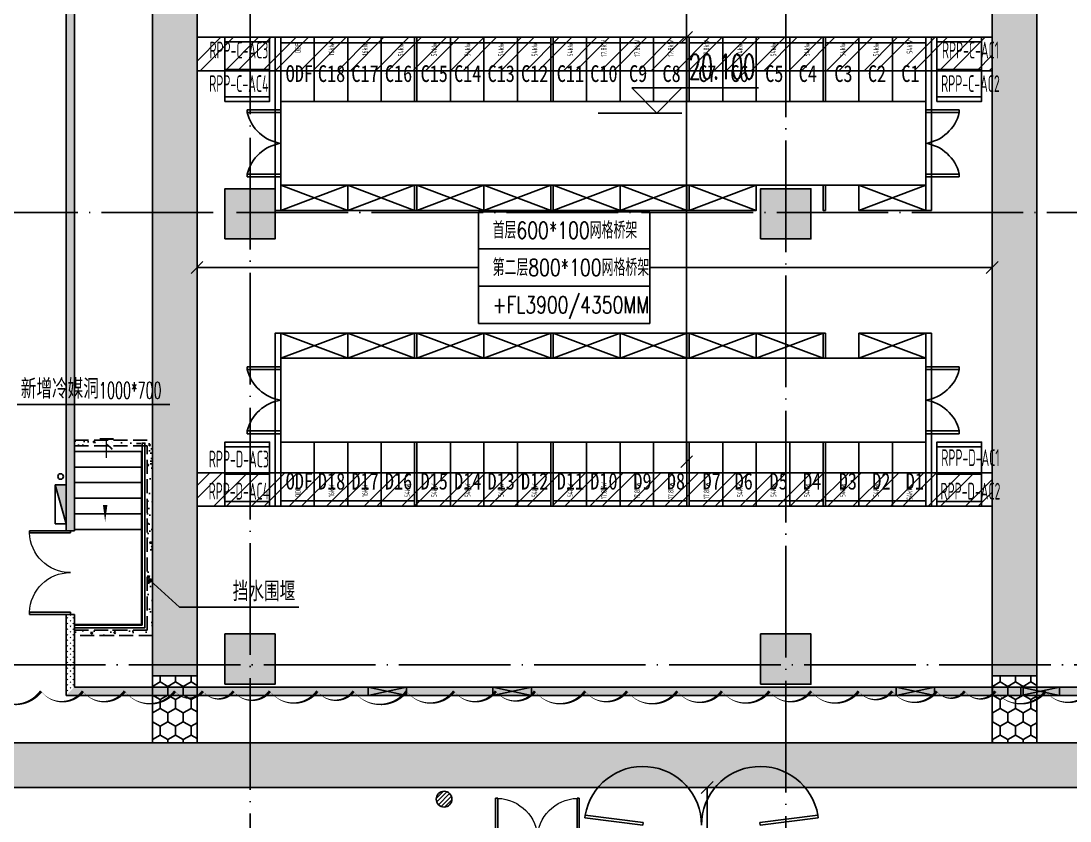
# Model space of a CAD drawing. Extents: x -18502 to 259858, y -468734 to 127958.
# Drawn here: x 5495 to 24294, y -274813 to -260484 of the extents above; entities that cross this region are included whole.
import ezdxf
from ezdxf.enums import TextEntityAlignment as Align

# ---------------------------------------------------------------- set-up
doc = ezdxf.new("R2010")
doc.units = 0
doc.header["$LTSCALE"] = 1000
doc.linetypes.add('参照-弱电底图$0$DASH', pattern=[0.35, 0.25, -0.1])
doc.linetypes.add('参照-弱电底图$0$DOTE', pattern=[2.42, 2, -0.2, 0.02, -0.2])
doc.layers.get('0').update_dxf_attribs({"linetype": 'CONTINUOUS'})
for name, color, linetype in [('0桥架标注-液冷', 21, 'CONTINUOUS'), ('0桥架标注-液冷主干', 2, 'CONTINUOUS'), ('0桥架标注-走廊', 1, 'CONTINUOUS'), ('参照-弱电底图$0$0-BAS', 3, 'CONTINUOUS'), ('参照-弱电底图$0$00-新增电气设备', 6, 'CONTINUOUS'), ('参照-弱电底图$0$00-电源设备', 3, 'CONTINUOUS'), ('参照-弱电底图$0$COLUMN', 2, 'CONTINUOUS'), ('参照-弱电底图$0$DIM_ELEV', 3, 'CONTINUOUS'), ('参照-弱电底图$0$DIM_LEAD', 3, 'CONTINUOUS'), ('参照-弱电底图$0$DIM_SYMB', 3, 'CONTINUOUS'), ('参照-弱电底图$0$DOTE', 14, '参照-弱电底图$0$DOTE'), ('参照-弱电底图$0$EQUIP_地漏', 7, 'CONTINUOUS'), ('参照-弱电底图$0$EQUIP_消火栓', 7, 'CONTINUOUS'), ('参照-弱电底图$0$PUB_HATCH', 8, 'CONTINUOUS'), ('参照-弱电底图$0$PUB_TEXT', 7, 'CONTINUOUS'), ('参照-弱电底图$0$VPIPE-消防', 1, 'CONTINUOUS'), ('参照-弱电底图$0$WALL-MOVE', 4, 'CONTINUOUS'), ('参照-弱电底图$0$修改建议', 1, 'CONTINUOUS'), ('参照-弱电底图$0$图层1-地面平台', 33, 'CONTINUOUS'), ('参照-弱电底图$0$图层1-屋面排水线', 150, 'CONTINUOUS'), ('参照-弱电底图$0$图层1-防火门', 6, 'CONTINUOUS'), ('参照-弱电底图$0$电源--设备文字', 7, 'CONTINUOUS'), ('参照-弱电底图$0$磐龙-图', 7, 'CONTINUOUS'), ('参照-生产网桥架$0$T通信桥架-主', 5, 'CONTINUOUS'), ('参照-生产网桥架$0$T通信桥架-列', 4, 'CONTINUOUS')]:
    doc.layers.add(name, color=color, linetype=linetype)
doc.layers.add('TEL_MODI', color=6, linetype='CONTINUOUS', plot=False)
doc.styles.add('STDTEXT', font='romans2.shx', dxfattribs={"bigfont": 'hzdf2.shx'})
doc.styles.add('参照-弱电底图$0$-黑体', font='simhei.ttf', dxfattribs={"width": 0.8})
doc.styles.add('参照-弱电底图$0$_TCH_DIM', font='SIMPLEX', dxfattribs={"width": 0.8, "bigfont": 'HZTXT.shx'})
doc.styles.add('参照-弱电底图$0$FAB-POWER-PLAN FLOOR2$0$HZDF2', font='gbenor.shx', dxfattribs={"width": 0.7, "bigfont": 'AllInOneBig.shx'})
doc.styles.add('参照-弱电底图$0$HZDX', font='gbenor.shx', dxfattribs={"width": 0.7, "bigfont": 'gbcbig.shx'})
pattern_1 = [(0, (0, 0), (317.5, 317.5), [317.5, -317.5]), (0, (0, 119.06), (317.5, 317.5), [317.5, -317.5]), (0, (0, 238.12), (317.5, 317.5), [317.5, -317.5]), (90, (39.7, 277.8), (-317.5, 317.5), [317.5, -317.5]), (90, (158.75, 277.8), (-317.5, 317.5), [317.5, -317.5]), (90, (277.8, 277.8), (-317.5, 317.5), [317.5, -317.5])]
pattern_2 = [(45, (1095025.52, 201318.12), (-50.0000013, 50.0000013), [16, -54.71068]), (135, (1095136.83, 201318.12), (-50.0000013, -50.0000013), [16, -54.71068])]

# ---------------------------------------------------------------- blocks, each defined once
blk = doc.blocks.new('IT CT3')
for p, q in [((-1534, 0), (1534, 0)), ((-1534, 0), (-1534, -2000)), ((1534, 0), (1534, -2000)), ((-1534, -667), (1534, -667)), ((-1534, -1333), (1534, -1333)), ((-1534, -2000), (1534, -2000))]:
    blk.add_line(p, q)
at = {"color": 7, "style": 'STDTEXT', "width": 0.75}
for tag, p in [('首层400*100网格桥架', (-1284, -333)), ('第二层600*100光纤槽道', (-1284, -1000)), ('+FL3200/3600MM', (-1284, -1667))]:
    blk.add_attdef(tag, text='', height=300, dxfattribs=at).set_placement(p, align=Align.MIDDLE_LEFT)
blk = doc.blocks.new('参照-弱电底图$0$$TwtSys$00000434')
at = {"color": 0}
for p, q in [((-0.5, 0.5), (-0.5, -0.5)), ((-0.5, -0.5), (0.5, 0.5)), ((0.5, 0.5), (-0.5, 0.5)), ((0.5, -0.5), (0.5, 0.5)), ((-0.5, -0.5), (0.5, -0.5))]:
    blk.add_line(p, q, dxfattribs=at)
blk.add_solid([(0.5, -0.5), (0.5, 0.5), (-0.5, -0.5)], dxfattribs=at)
blk = doc.blocks.new('参照-弱电底图$0$$TwtSys$00000141')
at = {"color": 0}
for p, q in [((-94, 8), (-10, 92)), ((-94, 8), (-10, 92)), ((-87, -35), (35, 87)), ((-87, -35), (35, 87)), ((-66, -66), (66, 66)), ((-66, -66), (66, 66)), ((-32, -87), (88, 33)), ((-32, -87), (88, 33)), ((11, -92), (92, -11)), ((11, -92), (92, -11))]:
    blk.add_line(p, q, dxfattribs=at)
blk.add_circle((0, 0), 94, dxfattribs=at)
blk.add_circle((0, 0), 94, dxfattribs=at)
blk = doc.blocks.new('参照-弱电底图$0$_FZH')
at = {"color": 0}
blk.add_lwpolyline([(-0.5, -0.5), (0.5, -0.5), (0.5, 0.5), (-0.5, 0.5)], close=True, dxfattribs=at)
at = {"layer": '参照-弱电底图$0$PUB_HATCH', "color": 0}
blk.add_solid([(-0.5, -0.5), (0.5, -0.5), (-0.5, 0.5), (0.5, 0.5)], dxfattribs=at)
blk = doc.blocks.new('参照-弱电底图$0$$DorLib2D$00000002')
at = {"color": 0}
for p, q in [((-0.5, 0), (-0.5, 0.4875)), ((-0.475, 0.4875), (-0.5, 0.4875)), ((-0.475, 0), (-0.475, 0.4875)), ((0.475, 0), (0.475, 0.4875)), ((0.475, 0.4875), (0.5, 0.4875)), ((0.5, 0), (0.5, 0.4875)), ((-0.5, 0), (-0.475, 0)), ((0.5, 0), (0.475, 0))]:
    blk.add_line(p, q, dxfattribs=at)
at = {"color": 0, "lineweight": 13}
for centre, start, end in [((-0.4875, 0), 0, 88.53072), ((0.4875, 0), 91.46928, 180)]:
    blk.add_arc(centre, 0.4875, start, end, dxfattribs=at)
blk = doc.blocks.new('参照-弱电底图$0$$DorLib2D$00000021')
at = {"color": 0}
for p, q in [((-0.993, 0.2034), (-0.9962, 0.1813)), ((-0.9962, 0.1813), (-0.5, 0.12)), ((-0.4973, 0.1422), (-0.993, 0.2034)), ((0.4973, 0.1422), (0.993, 0.2034)), ((0.9962, 0.1813), (0.5, 0.12)), ((0.993, 0.2034), (0.9962, 0.1813)), ((-0.5, 0.12), (-0.4973, 0.1422)), ((0.5, 0.12), (0.4973, 0.1422))]:
    blk.add_line(p, q, dxfattribs=at)
blk.add_lwpolyline([(0.9962, 0.1813), (0.9935, 0.2034), (0.993, 0.2034)], dxfattribs=at)
for centre, start, end in [((-0.5, 0.12), 0, 170.39976), ((0.5, 0.12), 9.60024, 180)]:
    blk.add_arc(centre, 0.5, start, end, dxfattribs=at)
blk = doc.blocks.new('参照-弱电底图$0$A$Cf113edb1')
at = {"color": 4}
for points in [[(50, 600), (50, 0), (100, 0), (100, 600)], [(1250, 600), (1250, 0), (1200, 0), (1200, 600)]]:
    blk.add_lwpolyline(points, close=True, dxfattribs=at)
for centre, start, end in [((-75, -113), 8.8279, 76.1929), ((1375, -113), 103.8071, 171.1721)]:
    blk.add_arc(centre, 734, start, end, dxfattribs=at)
blk = doc.blocks.new('参照-弱电底图$0$zw$A2B6')
at = {"color": 6}
for p, q in [((0, 1065), (800, 1065)), ((0, 575), (800, 575)), ((0, 85), (800, 85))]:
    blk.add_line(p, q, dxfattribs=at)
blk.add_lwpolyline([(0, 0), (800, 0), (800, 1150), (0, 1150)], close=True, dxfattribs=at)
blk = doc.blocks.new('参照-弱电底图$0$20250919.163139011710882')
at = {"color": 4}
for p, q in [((1420, 8300), (2020, 8300)), ((1420, 100), (2020, 100))]:
    blk.add_line(p, q, dxfattribs=at)
at = {"color": 3}
for p, q in [((2020, 8300), (2620, 8300)), ((2620, 8300), (3220, 8300)), ((6900, 8300), (7500, 8300)), ((7500, 8300), (8100, 8300)), ((8100, 8300), (8700, 8300)), ((8740, 8300), (9340, 8300)), ((2020, 100), (2620, 100)), ((2620, 100), (3220, 100)), ((6900, 100), (7500, 100)), ((7500, 100), (8100, 100)), ((8100, 100), (8700, 100)), ((8740, 100), (9340, 100))]:
    blk.add_line(p, q, dxfattribs=at)
at = {"color": 6}
for p, q in [((3220, 8300), (3820, 8300)), ((3860, 8300), (4460, 8300)), ((4460, 8300), (5060, 8300)), ((5060, 8300), (5660, 8300)), ((5660, 8300), (6260, 8300)), ((6300, 8300), (6900, 8300)), ((9340, 8300), (9940, 8300)), ((9940, 8300), (10540, 8300)), ((10540, 8300), (11140, 8300)), ((11180, 8300), (11780, 8300)), ((11780, 8300), (12380, 8300)), ((12380, 8300), (12980, 8300)), ((3220, 100), (3820, 100)), ((3860, 100), (4460, 100)), ((4460, 100), (5060, 100)), ((5060, 100), (5660, 100)), ((5660, 100), (6260, 100)), ((6300, 100), (6900, 100)), ((9340, 100), (9940, 100)), ((9940, 100), (10540, 100)), ((10540, 100), (11140, 100)), ((11180, 100), (11780, 100)), ((11780, 100), (12380, 100)), ((12380, 100), (12980, 100))]:
    blk.add_line(p, q, dxfattribs=at)
for points in [[(1420, 5300), (1420, 8400), (1320, 8400), (1320, 5300)], [(12980, 5300), (12980, 8400), (13080, 8400), (13080, 5300)], [(1420, 3100), (1420, 0), (1320, 0), (1320, 3100)], [(12980, 3100), (12980, 0), (13080, 0), (13080, 3100)]]:
    blk.add_lwpolyline(points, close=True)
at = {"color": 4}
for points in [[(1420, 8400), (1420, 7250), (2020, 7250), (2020, 8400)], [(1420, 5750), (1420, 7250), (12980, 7250), (12980, 5750)], [(1420, 2650), (1420, 1150), (12980, 1150), (12980, 2650)], [(1420, 0), (1420, 1150), (2020, 1150), (2020, 0)]]:
    blk.add_lwpolyline(points, close=True, dxfattribs=at)
at = {"color": 3}
for points in [[(2020, 8400), (2020, 7250), (2620, 7250), (2620, 8400)], [(2620, 8400), (2620, 7250), (3220, 7250), (3220, 8400)], [(6900, 8400), (6900, 7250), (7500, 7250), (7500, 8400)], [(7500, 8400), (7500, 7250), (8100, 7250), (8100, 8400)], [(8100, 8400), (8100, 7250), (8700, 7250), (8700, 8400)], [(8740, 8400), (8740, 7250), (9340, 7250), (9340, 8400)], [(2020, 0), (2020, 1150), (2620, 1150), (2620, 0)], [(2620, 0), (2620, 1150), (3220, 1150), (3220, 0)], [(6900, 0), (6900, 1150), (7500, 1150), (7500, 0)], [(7500, 0), (7500, 1150), (8100, 1150), (8100, 0)], [(8100, 0), (8100, 1150), (8700, 1150), (8700, 0)], [(8740, 0), (8740, 1150), (9340, 1150), (9340, 0)]]:
    blk.add_lwpolyline(points, close=True, dxfattribs=at)
at = {"color": 6}
for points in [[(3220, 8400), (3220, 7250), (3820, 7250), (3820, 8400)], [(3860, 8400), (3860, 7250), (4460, 7250), (4460, 8400)], [(4460, 8400), (4460, 7250), (5060, 7250), (5060, 8400)], [(5060, 8400), (5060, 7250), (5660, 7250), (5660, 8400)], [(5660, 8400), (5660, 7250), (6260, 7250), (6260, 8400)], [(6300, 8400), (6300, 7250), (6900, 7250), (6900, 8400)], [(9340, 8400), (9340, 7250), (9940, 7250), (9940, 8400)], [(9940, 8400), (9940, 7250), (10540, 7250), (10540, 8400)], [(10540, 8400), (10540, 7250), (11140, 7250), (11140, 8400)], [(11180, 8400), (11180, 7250), (11780, 7250), (11780, 8400)], [(11780, 8400), (11780, 7250), (12380, 7250), (12380, 8400)], [(12380, 8400), (12380, 7250), (12980, 7250), (12980, 8400)], [(420, 0), (1220, 0), (1220, 1150), (420, 1150)], [(3220, 0), (3220, 1150), (3820, 1150), (3820, 0)], [(3860, 0), (3860, 1150), (4460, 1150), (4460, 0)], [(4460, 0), (4460, 1150), (5060, 1150), (5060, 0)], [(5060, 0), (5060, 1150), (5660, 1150), (5660, 0)], [(5660, 0), (5660, 1150), (6260, 1150), (6260, 0)], [(6300, 0), (6300, 1150), (6900, 1150), (6900, 0)], [(9340, 0), (9340, 1150), (9940, 1150), (9940, 0)], [(9940, 0), (9940, 1150), (10540, 1150), (10540, 0)], [(10540, 0), (10540, 1150), (11140, 1150), (11140, 0)], [(11180, 0), (11180, 1150), (11780, 1150), (11780, 0)], [(11780, 0), (11780, 1150), (12380, 1150), (12380, 0)], [(12380, 0), (12380, 1150), (12980, 1150), (12980, 0)]]:
    blk.add_lwpolyline(points, close=True, dxfattribs=at)
at = {"layer": '参照-弱电底图$0$0-BAS', "color": 7}
for points in [[(3820, 8400), (3860, 8400), (3860, 7250), (3820, 7250)], [(6260, 8400), (6300, 8400), (6300, 7250), (6260, 7250)], [(8700, 8400), (8740, 8400), (8740, 7250), (8700, 7250)], [(11140, 8400), (11180, 8400), (11180, 7250), (11140, 7250)], [(3820, 5750), (3860, 5750), (3860, 5300), (3820, 5300)], [(6260, 5750), (6300, 5750), (6300, 5300), (6260, 5300)], [(8700, 5750), (8740, 5750), (8740, 5300), (8700, 5300)], [(11140, 5750), (11180, 5750), (11180, 5300), (11140, 5300)], [(3820, 3100), (3860, 3100), (3860, 2650), (3820, 2650)], [(6260, 3100), (6300, 3100), (6300, 2650), (6260, 2650)], [(8700, 3100), (8740, 3100), (8740, 2650), (8700, 2650)], [(11140, 3100), (11180, 3100), (11180, 2650), (11140, 2650)], [(3820, 1150), (3860, 1150), (3860, 0), (3820, 0)], [(6260, 1150), (6300, 1150), (6300, 0), (6260, 0)], [(8700, 1150), (8740, 1150), (8740, 0), (8700, 0)], [(11140, 1150), (11180, 1150), (11180, 0), (11140, 0)]]:
    blk.add_lwpolyline(points, close=True, dxfattribs=at)
at = {"layer": '参照-弱电底图$0$修改建议'}
for points in [[(2620, 5750), (2620, 5300), (1420, 5300), (1420, 5750), (2620, 5750)], [(2620, 5750), (1420, 5300)], [(2620, 5300), (1420, 5750)], [(3820, 5750), (3820, 5300), (2620, 5300), (2620, 5750), (3820, 5750)], [(3820, 5750), (2620, 5300)], [(3820, 5300), (2620, 5750)], [(5060, 5750), (5060, 5300), (3860, 5300), (3860, 5750), (5060, 5750)], [(5060, 5750), (3860, 5300)], [(5060, 5300), (3860, 5750)], [(6260, 5750), (6260, 5300), (5060, 5300), (5060, 5750), (6260, 5750)], [(6260, 5750), (5060, 5300)], [(6260, 5300), (5060, 5750)], [(7500, 5750), (7500, 5300), (6300, 5300), (6300, 5750), (7500, 5750)], [(7500, 5750), (6300, 5300)], [(7500, 5300), (6300, 5750)], [(8700, 5750), (8700, 5300), (7500, 5300), (7500, 5750), (8700, 5750)], [(8700, 5750), (7500, 5300)], [(8700, 5300), (7500, 5750)], [(9940, 5750), (9940, 5300), (8740, 5300), (8740, 5750), (9940, 5750)], [(9940, 5750), (8740, 5300)], [(9940, 5300), (8740, 5750)], [(12980, 5750), (12980, 5300), (11780, 5300), (11780, 5750), (12980, 5750)], [(12980, 5750), (11780, 5300)], [(12980, 5300), (11780, 5750)], [(2620, 3100), (2620, 2650), (1420, 2650), (1420, 3100), (2620, 3100)], [(2620, 3100), (1420, 2650)], [(2620, 2650), (1420, 3100)], [(3820, 3100), (3820, 2650), (2620, 2650), (2620, 3100), (3820, 3100)], [(3820, 3100), (2620, 2650)], [(3820, 2650), (2620, 3100)], [(5060, 3100), (5060, 2650), (3860, 2650), (3860, 3100), (5060, 3100)], [(5060, 3100), (3860, 2650)], [(5060, 2650), (3860, 3100)], [(6260, 3100), (6260, 2650), (5060, 2650), (5060, 3100), (6260, 3100)], [(6260, 3100), (5060, 2650)], [(6260, 2650), (5060, 3100)], [(7500, 3100), (7500, 2650), (6300, 2650), (6300, 3100), (7500, 3100)], [(7500, 3100), (6300, 2650)], [(7500, 2650), (6300, 3100)], [(8700, 3100), (8700, 2650), (7500, 2650), (7500, 3100), (8700, 3100)], [(8700, 3100), (7500, 2650)], [(8700, 2650), (7500, 3100)], [(9940, 3100), (9940, 2650), (8740, 2650), (8740, 3100), (9940, 3100)], [(9940, 3100), (8740, 2650)], [(9940, 2650), (8740, 3100)], [(11140, 3100), (11140, 2650), (9940, 2650), (9940, 3100), (11140, 3100)], [(11140, 3100), (9940, 2650)], [(11140, 2650), (9940, 3100)], [(12980, 3100), (12980, 2650), (11780, 2650), (11780, 3100), (12980, 3100)], [(12980, 3100), (11780, 2650)], [(12980, 2650), (11780, 3100)]]:
    blk.add_lwpolyline(points, dxfattribs=at)
for p, rotation in [((1420, 5850), 90), ((12980, 2550), 270)]:
    blk.add_blockref('参照-弱电底图$0$A$Cf113edb1', p, dxfattribs=dict(rotation=rotation))
at = {"xscale": -1}
for p, rotation in [((12980, 5850), 270), ((1420, 2550), 89.99999999999991)]:
    blk.add_blockref('参照-弱电底图$0$A$Cf113edb1', p, dxfattribs=dict(at, rotation=rotation))
at = {"layer": '参照-弱电底图$0$图层1-屋面排水线'}
for p in [(420, 7250), (13180, 7250), (420, 0), (13180, 0)]:
    blk.add_blockref('参照-弱电底图$0$zw$A2B6', p, dxfattribs=at)
at = {"layer": '参照-弱电底图$0$00-新增电气设备', "color": 0, "style": '参照-弱电底图$0$HZDX', "width": 0.6}
for s, rotation, p in [('RPP-C-AC3', 0, (670, 8020)), ('RPP-C-AC1', 720, (13780, 8020)), ('RPP-C-AC4', 0, (670, 7420)), ('RPP-C-AC2', 720, (13780, 7420)), ('RPP-D-AC3', 0, (670, 695)), ('RPP-D-AC1', 720, (13780, 720)), ('RPP-D-AC4', 0, (670, 120)), ('RPP-D-AC2', 720, (13780, 120))]:
    blk.add_text(s, height=300, rotation=rotation, dxfattribs=at).set_placement(p, align=Align.CENTER)
at = {"layer": '参照-弱电底图$0$PUB_TEXT', "style": '参照-弱电底图$0$-黑体', "width": 0.8}
for s, p in [('ODF', (1509, 7599)), ('C18', (2086, 7599)), ('C17', (2686, 7599)), ('C16', (3286, 7599)), ('C15', (3926, 7599)), ('C14', (4526, 7599)), ('C13', (5126, 7599)), ('C12', (5726, 7599)), ('C11', (6366, 7599)), ('C10', (6966, 7599)), ('C9', (7661, 7599)), ('C8', (8261, 7599)), ('C7', (8901, 7599)), ('C6', (9477, 7599)), ('C5', (10101, 7599)), ('C4', (10701, 7599)), ('C3', (11341, 7599)), ('C2', (11941, 7599)), ('ODF', (1509, 299)), ('D18', (2086, 299)), ('D17', (2686, 299)), ('D16', (3286, 299)), ('D15', (3926, 299)), ('D14', (4526, 299)), ('D13', (5126, 299)), ('D12', (5726, 299)), ('D11', (6366, 299)), ('D10', (6966, 299)), ('D9', (7739, 299)), ('D8', (8339, 299)), ('D7', (8979, 299)), ('D6', (9554, 299)), ('D5', (10179, 299)), ('D4', (10779, 299)), ('D3', (11419, 299)), ('D2', (12019, 299))]:
    blk.add_text(s, height=300, rotation=360, dxfattribs=at).set_placement(p)
at = {"layer": '参照-弱电底图$0$PUB_TEXT', "color": 0, "style": '参照-弱电底图$0$-黑体', "width": 0.8}
for s, p in [('C1', (12541, 7599)), ('D1', (12619, 299))]:
    blk.add_text(s, height=300, rotation=360, dxfattribs=at).set_placement(p)
at = {"layer": '参照-弱电底图$0$电源--设备文字', "color": 3, "style": '参照-弱电底图$0$FAB-POWER-PLAN FLOOR2$0$HZDF2', "width": 0.7}
for s, p in [('17.8kW', (7259, 8050)), ('17.8kW', (7859, 8050)), ('17.8kW', (8459, 8050)), ('17.8kW', (9099, 8050)), ('16kW', (2379, 8072)), ('16kW', (2979, 8072)), ('16kW', (2379, 162)), ('16kW', (2979, 162)), ('17.8kW', (7259, 126)), ('17.8kW', (7859, 126)), ('17.8kW', (8459, 126)), ('17.8kW', (9099, 126))]:
    blk.add_text(s, height=100, rotation=90, dxfattribs=at).set_placement(p)
at = {"layer": '参照-弱电底图$0$电源--设备文字', "color": 6, "style": '参照-弱电底图$0$FAB-POWER-PLAN FLOOR2$0$HZDF2', "width": 0.7}
for p in [(12739, 8105), (3622, 8055), (4219, 8055), (4819, 8055), (5419, 8055), (6019, 8055), (6659, 8055), (9699, 8055), (10299, 8055), (10899, 8055), (11539, 8055), (12139, 8055), (3739, 162), (4219, 162), (4819, 162), (5419, 162), (6019, 162), (6659, 162), (9699, 162), (10299, 162), (10899, 162), (11539, 162), (12139, 162), (12739, 112)]:
    blk.add_text('54kW', height=100, rotation=90, dxfattribs=at).set_placement(p)
at = {"layer": '参照-弱电底图$0$电源--设备文字', "color": 4, "style": '参照-弱电底图$0$FAB-POWER-PLAN FLOOR2$0$HZDF2', "width": 0.7}
for p in [(1779, 8113), (1779, 162)]:
    blk.add_text('ODF', height=100, rotation=90, dxfattribs=at).set_placement(p)

msp = doc.modelspace()

# ---------------------------------------------------------------- hatches: boundary and pattern name
at = {"layer": '参照-弱电底图$0$PUB_HATCH'}
h = msp.add_hatch(dxfattribs=at)
h.set_pattern_fill('石膏板', color=8, scale=20, style=0)
h.set_pattern_definition(pattern_2)
h.paths.add_polyline_path([(6455, -269612.6), (6455, -252962.2), (6305, -252962.2), (6305, -269612.6)])
h = msp.add_hatch(dxfattribs=at)
h.set_pattern_fill('石膏板', color=8, scale=20, style=0)
h.set_pattern_definition(pattern_2)
h.paths.add_polyline_path([(6455, -272412.7), (6455, -271112.6), (6305, -271112.6), (6305, -272562.7)])
h = msp.add_hatch(dxfattribs=at)
h.set_pattern_fill('石膏板', color=8, scale=20, style=0)
h.set_pattern_definition(pattern_2)
h.paths.add_polyline_path([(24991.7, -272462.7), (24950, -272412.7), (6455, -272412.7), (6305, -272562.7), (24950, -272562.7)])
at = {"layer": '参照-弱电底图$0$图层1-屋面排水线'}
h = msp.add_hatch(dxfattribs=at)
h.set_pattern_fill('混凝土', color=8, scale=50, angle=90)
h.set_pattern_definition([(140, (1094938.53, 201303.78), (31.37607, 358.63009), [37.5, -412.5]), (85, (1094938.53, 201303.78), (-376.09607, -69.37567), [30, -330]), (190.4514, (1094941.14, 201333.66), (-344.71977, 289.25469), [31.8701, -350.57106]), (136.1842, (1094838.53, 201303.78), (82.7595, 533.62052), [56.25, -618.75]), (186.6356, (1094845.4, 201348.25), (-487.05894, 467.33135), [47.80514, -525.8565]), (81.1842, (1094838.53, 201303.8), (-487.0593, 467.33097), [45, -495]), (111, (1094863.53, 201353.78), (201.309445, 298.453526), [37.5, -412.5]), (56, (1094863.53, 201353.78), (-362.57502, 121.65767), [30, -330]), (161.4514, (1094880.3, 201378.65), (-161.26525, 420.11131), [31.8701, -350.57106]), (127.5, (1094938.53, 201303.78), (-166.446927, 6.079928), [0, -326, 0, -335, 0, -331.25]), (97.5, (1094938.53, 201303.78), (-197.205856, 131.53477), [0, -191, 0, -318.5, 0, -126.25]), (57.5, (1094938.53, 201192.28), (11.277436, 266.911218), [0, -125, 0, -390, 0, -517.5]), (47.5, (1094938.53, 201142.28), (-50.05249, 291.593085), [0, -162.5, 0, -259, 0, -367.5])])
h.paths.add_polyline_path([(6455, -271392.5), (7755, -271392.5), (7755, -268092.5), (6455, -268092.5), (6455, -267992.5), (7855, -267992.5), (7855, -271492.5), (6455, -271492.5)])
at = {"layer": '参照-生产网桥架$0$T通信桥架-主'}
h = msp.add_hatch(dxfattribs=at)
h.set_pattern_fill('EARTH', color=2, scale=100)
h.set_pattern_definition(pattern_1)
h.paths.add_polyline_path([(7850, -272212.8), (7850, -250575.3), (8650, -250575.3), (8650, -272212.8)])
h = msp.add_hatch(dxfattribs=at)
h.set_pattern_fill('EARTH', color=2, scale=100)
h.set_pattern_definition(pattern_1)
h.paths.add_polyline_path([(22900, -272212.8), (22900, -250575.3), (23700, -250575.3), (23700, -272212.8)])
h = msp.add_hatch(dxfattribs=at)
h.set_pattern_fill('HONEY', color=256, scale=100, angle=-90)
h.set_pattern_definition([(270, (-52224.94, -439802.77), (137.4815, -238.125), [158.75, -317.5]), (30, (-52224.94, -439802.77), (137.48155, 238.12497), [158.75, -317.5]), (330, (-52224.94, -439802.77), (274.96305, -3e-05), [-317.5, 158.75])])
h.paths.add_polyline_path([(8650, -272212.8), (7850, -272212.8), (7850, -273412.8), (8650, -273412.8)])
h = msp.add_hatch(dxfattribs=at)
h.set_pattern_fill('HONEY', color=256, scale=100, angle=-90)
h.set_pattern_definition([(270, (-37174.94, -439802.77), (137.4815, -238.125), [158.75, -317.5]), (30, (-37174.94, -439802.77), (137.48155, 238.12497), [158.75, -317.5]), (330, (-37174.94, -439802.77), (274.96305, -3e-05), [-317.5, 158.75])])
h.paths.add_polyline_path([(23700, -272212.8), (22900, -272212.8), (22900, -273412.8), (23700, -273412.8)])
h = msp.add_hatch(dxfattribs=at)
h.set_pattern_fill('HONEY', color=256, scale=100)
h.set_pattern_definition([(0, (205416.17, -334287.77), (238.125, 137.4815), [158.75, -317.5]), (120, (205416.17, -334287.77), (-238.12497, 137.48155), [158.75, -317.5]), (60, (205416.17, -334287.77), (3e-05, 274.96305), [-317.5, 158.75])])
h.paths.add_polyline_path([(4687.5, -273412.8), (4687.5, -274212.8), (72112.5, -274212.8), (72112.5, -273412.8)])
at = {"layer": '参照-生产网桥架$0$T通信桥架-列'}
h = msp.add_hatch(dxfattribs=at)
h.set_pattern_fill('ANSI32', color=2, scale=100)
h.set_pattern_definition([(45, (119244.2, -255678.93), (-336.7596, 336.7596), []), (45, (119468.7, -255678.93), (-336.7596, 336.7596), [])])
h.paths.add_polyline_path([(8650, -260775.3), (8650, -261375.3), (22900, -261375.3), (22900, -260775.3)])
h = msp.add_hatch(dxfattribs=at)
h.set_pattern_fill('ANSI32', color=2, scale=100)
h.set_pattern_definition([(45, (119244.2, -263278.93), (-336.7596, 336.7596), []), (45, (119468.7, -263278.93), (-336.7596, 336.7596), [])])
h.paths.add_polyline_path([(8650, -268575.3), (8650, -269175.3), (22900, -269175.3), (22900, -268575.3)])

# ---------------------------------------------------------------- linework, layer by layer
at = {"color": 8}
for p, q in [((7655, -268192.5), (6455, -268192.5)), ((7595, -268092.5), (7545, -268092.5)), ((7655, -268472.5), (6455, -268472.5)), ((7655, -268752.5), (6455, -268752.5)), ((7655, -269032.5), (6455, -269032.5)), ((7655, -269312.5), (6455, -269312.5)), ((7655, -269592.5), (6455, -269592.5))]:
    msp.add_line(p, q, dxfattribs=at)
msp.add_lwpolyline([(6455, -271292.5), (7655, -271292.5), (7655, -268192.5)], dxfattribs=at)
at = {"layer": '0桥架标注-液冷'}
for p, q in [((17423, -250237), (17423, -268375.3)), ((17316.9, -260881.4), (17529, -260669.3)), ((17316.9, -268481.4), (17529, -268269.3))]:
    msp.add_line(p, q, dxfattribs=at)
at = {"layer": '0桥架标注-液冷主干'}
for p, q in [((8543.9, -265005.8), (8756.1, -264793.7)), ((22793.9, -265005.8), (23006.1, -264793.7)), ((13695.8, -264899.8), (8650, -264899.8)), ((16764.6, -264899.8), (22900, -264899.8))]:
    msp.add_line(p, q, dxfattribs=at)
at = {"layer": '0桥架标注-走廊'}
for p, q in [((17685.9, -274318.9), (17898, -274106.8)), ((17792, -275325.2), (17792, -274212.8))]:
    msp.add_line(p, q, dxfattribs=at)
at = {"layer": 'TEL_MODI'}
msp.add_lwpolyline([(4906.4, -272488.3, 0, 50, 0.5), (5856.4, -272488.3, 0, 50, 0.5), (6606.4, -272488.3, 0, 50, 0.5), (7356.4, -272488.3, 0, 50, 0.5), (8256.4, -272488.3, 0, 50, 0.5), (8756.4, -272488.3, 0, 50, 0.5), (9306.4, -272488.3, 0, 50, 0.5), (9956.4, -272488.3, 0, 50, 0.5), (10806.4, -272488.3, 0, 50, 0.5), (11456.4, -272488.3, 0, 50, 0.5), (12406.4, -272488.3, 0, 50, 0.5), (13256.4, -272488.3, 0, 50, 0.5), (14006.4, -272488.3, 0, 50, 0.5), (14706.4, -272488.3, 0, 50, 0.5), (15606.4, -272488.3, 0, 50, 0.5), (16356.4, -272488.3, 0, 50, 0.5), (17256.4, -272488.3, 0, 50, 0.5), (18056.4, -272488.3, 0, 50, 0.5), (18906.4, -272488.3, 0, 50, 0.5), (19656.4, -272488.3, 0, 50, 0.5), (20506.4, -272488.3, 0, 50, 0.5), (21106.4, -272488.3, 0, 50, 0.5), (21906.4, -272488.3, 0, 50, 0.5), (22406.4, -272488.3, 0, 50, 0.5), (22956.4, -272488.3, 0, 50, 0.5), (23856.4, -272488.3, 0, 50, 0.5), (24656.4, -272488.3, 0, 50, 0.5)], format="xyseb", dxfattribs=at)
at = {"layer": '参照-弱电底图$0$DIM_ELEV', "color": 8}
for p, q in [((16890.3, -262132.4), (16440.3, -261682.4)), ((16440.3, -261682.4), (18709.2, -261682.4)), ((16890.3, -262132.4), (17340.3, -261682.4)), ((15840.3, -262132.4), (17340.3, -262132.4))]:
    msp.add_line(p, q, dxfattribs=at)
at = {"layer": '参照-弱电底图$0$DIM_LEAD', "color": 0}
msp.add_line((5425.7, -267352.5), (8164.7, -267352.5), dxfattribs=at)
at = {"layer": '参照-弱电底图$0$DIM_LEAD', "color": 8}
for p, q in [((7809.6, -270504.4), (8338.9, -270981.2)), ((8338.9, -270981.2), (10472.9, -270981.2))]:
    msp.add_line(p, q, dxfattribs=at)
at = {"layer": '参照-弱电底图$0$DIM_LEAD', "color": 8, "const_width": 40}
msp.add_lwpolyline([(7794.8, -270491, 1), (7824.5, -270517.8, 1)], format="xyb", close=True, dxfattribs=at)
at = {"layer": '参照-弱电底图$0$DIM_SYMB', "color": 8}
msp.add_lwpolyline([(7003.8, -268415.7, 0, 0, 0), (7003.8, -269452.6, 0, 80, 0), (7003.8, -269152.6, 0, 0, 0)], format="xyseb", dxfattribs=at)
at = {"layer": '参照-弱电底图$0$DOTE', "color": 8}
for p, q in [((9600, -245635.4), (9600, -308147.8)), ((9600, -245635.4), (9600, -308147.8)), ((19200, -245684.7), (19200, -308497)), ((19200, -245684.7), (19200, -308497)), ((-5163.1, -263912.7), (81207.9, -263912.7)), ((-4670.9, -272012.7), (85036.6, -272012.7))]:
    msp.add_line(p, q, dxfattribs=at)
at = {"layer": '参照-弱电底图$0$VPIPE-消防', "color": 0}
msp.add_circle((6206, -268642.5), 50, dxfattribs=at)
at = {"layer": '参照-弱电底图$0$WALL-MOVE', "color": 8}
for p, q in [((6305, -252962.2), (6305, -269612.6)), ((6455, -269612.6), (6455, -252962.2)), ((6305, -269612.6), (6455, -269612.6)), ((6455, -271112.6), (6305, -271112.6)), ((6305, -271112.6), (6305, -272562.7)), ((6455, -272412.7), (6455, -271112.6)), ((24950, -272562.7), (6305, -272562.7)), ((24950, -272412.7), (6455, -272412.7))]:
    msp.add_line(p, q, dxfattribs=at)
at = {"layer": '参照-弱电底图$0$图层1-地面平台', "color": 8}
msp.add_lwpolyline([(6455, -271352.5), (7715, -271352.5), (7715, -268042.5), (7665, -268042.5), (7665, -271302.5), (6455, -271302.5)], dxfattribs=at)
at = {"layer": '参照-弱电底图$0$图层1-屋面排水线', "color": 8, "linetype": '参照-弱电底图$0$DASH', "elevation": 0}
msp.add_lwpolyline([(6455, -271392.5), (7755, -271392.5), (7755, -268092.5), (6455, -268092.5), (6455, -267992.5), (7855, -267992.5), (7855, -271492.5), (6455, -271492.5), (6455, -271392.5)], dxfattribs=at)
at = {"layer": '参照-弱电底图$0$磐龙-图', "color": 0}
for p, q in [((12405.1, -272412.7), (11715.1, -272562.7)), ((11715.1, -272412.7), (12405.1, -272562.7)), ((14643.6, -272412.7), (13953.6, -272562.7)), ((13953.6, -272412.7), (14643.6, -272562.7)), ((21865.7, -272412.7), (21175.7, -272562.7)), ((21175.7, -272412.7), (21865.7, -272562.7)), ((24104.2, -272412.7), (23414.2, -272562.7)), ((23414.2, -272412.7), (24104.2, -272562.7))]:
    msp.add_line(p, q, dxfattribs=at)
for points in [[(11715.1, -272412.7), (12405.1, -272412.7), (12405.1, -272562.7), (11715.1, -272562.7)], [(13953.6, -272412.7), (14643.6, -272412.7), (14643.6, -272562.7), (13953.6, -272562.7)], [(21175.7, -272412.7), (21865.7, -272412.7), (21865.7, -272562.7), (21175.7, -272562.7)], [(23414.2, -272412.7), (24104.2, -272412.7), (24104.2, -272562.7), (23414.2, -272562.7)]]:
    msp.add_lwpolyline(points, close=True, dxfattribs=at)
at = {"layer": '参照-生产网桥架$0$T通信桥架-主', "color": 2}
for points in [[(7850, -272212.8), (7850, -250575.3), (8650, -250575.3), (8650, -272212.8)], [(22900, -272212.8), (22900, -250575.3), (23700, -250575.3), (23700, -272212.8)]]:
    msp.add_lwpolyline(points, close=True, dxfattribs=at)
at = {"layer": '参照-生产网桥架$0$T通信桥架-主', "color": 5}
for points in [[(8650, -272212.8), (7850, -272212.8), (7850, -273412.8), (8650, -273412.8)], [(23700, -272212.8), (22900, -272212.8), (22900, -273412.8), (23700, -273412.8)], [(4687.5, -273412.8), (4687.5, -274212.8), (72112.5, -274212.8), (72112.5, -273412.8)]]:
    msp.add_lwpolyline(points, close=True, dxfattribs=at)
at = {"layer": '参照-生产网桥架$0$T通信桥架-列', "color": 2}
for points in [[(8650, -260775.3), (8650, -261375.3), (22900, -261375.3), (22900, -260775.3)], [(8650, -268575.3), (8650, -269175.3), (22900, -269175.3), (22900, -268575.3)]]:
    msp.add_lwpolyline(points, close=True, dxfattribs=at)

# ---------------------------------------------------------------- block references
at = {"layer": '0桥架标注-液冷主干'}
msp.add_blockref('IT CT3', (15230.2, -263899.8), dxfattribs=at).add_auto_attribs({'首层400*100网格桥架': '首层600*100网格桥架', '第二层600*100光纤槽道': '第二层800*100网格桥架', '+FL3200/3600MM': '+FL3900/4350MM'})
at = {"layer": '参照-弱电底图$0$00-电源设备', "color": 0}
msp.add_blockref('参照-弱电底图$0$20250919.163139011710882', (8729.8, -269175.3), dxfattribs=at)
at = {"layer": '参照-弱电底图$0$COLUMN', "color": 8, "xscale": 900, "yscale": 900, "zscale": 900}
for p in [(9600, -263937.7), (19200, -263937.7), (9600, -271912.7), (19200, -271912.7)]:
    msp.add_blockref('参照-弱电底图$0$_FZH', p, dxfattribs=at)
at = {"layer": '参照-弱电底图$0$EQUIP_地漏', "color": 8, "xscale": 1.5, "yscale": 1.5, "zscale": 1.5, "rotation": 180}
msp.add_blockref('参照-弱电底图$0$$TwtSys$00000141', (13077.3, -274421.7), dxfattribs=at)
at = {"layer": '参照-弱电底图$0$EQUIP_消火栓', "color": 8, "xscale": 700.000000000002, "yscale": 200.0000000000011, "zscale": 700.000000000002, "rotation": 90}
msp.add_blockref('参照-弱电底图$0$$TwtSys$00000434', (6206, -269140.8), dxfattribs=at)
at = {"layer": '参照-弱电底图$0$图层1-防火门', "color": 8, "zscale": 150}
for name, p, xscale, yscale, rotation in [('参照-弱电底图$0$$DorLib2D$00000002', (6380, -270362.6), -1500, 1500, 89.99999999967002), ('参照-弱电底图$0$$DorLib2D$00000021', (17690.3, -275137.7), 2100, -2100, 179.9999999989011), ('参照-弱电底图$0$$DorLib2D$00000002', (14750.3, -275137.7), 1500, -1500, 179.9999999989045)]:
    msp.add_blockref(name, p, dxfattribs=dict(at, xscale=xscale, yscale=yscale, rotation=rotation))

# ---------------------------------------------------------------- texts
at = {"layer": '参照-弱电底图$0$PUB_TEXT', "color": 8, "style": '参照-弱电底图$0$_TCH_DIM'}
for s, height, width, p in [('20.100', 446.25, 0.564706, (17464.2, -261524.9)), ('下', 350, 0.8, (6890.2, -268310.7)), ('挡水围堰', 350, 0.8, (9289.8, -270876.2))]:
    msp.add_text(s, height=height, dxfattribs=dict(at, width=width)).set_placement(p)
at = {"layer": '参照-弱电底图$0$PUB_TEXT', "color": 0, "style": '参照-弱电底图$0$_TCH_DIM'}
for s, height, width, p in [('新增冷媒洞', 350, 0.8, (5491.7, -267247.5)), ('1000*700', 297.5, 0.564706, (6891.7, -267247.5))]:
    msp.add_text(s, height=height, dxfattribs=dict(at, width=width)).set_placement(p)

doc.saveas('drawing.dxf')
